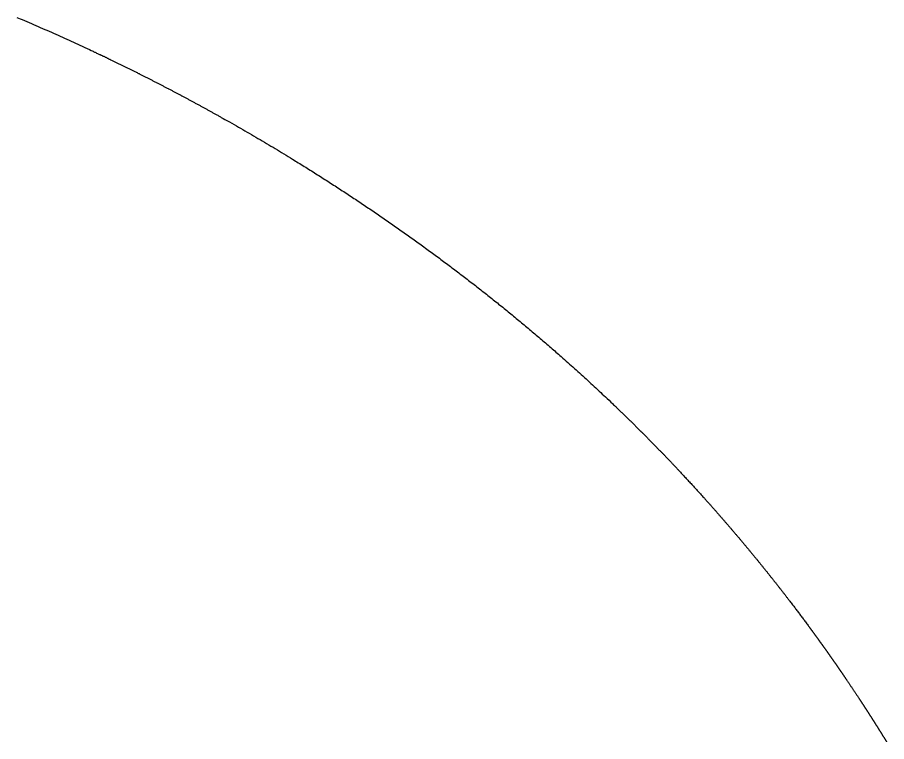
# Model space of a CAD drawing. Header units: millimetres. Extents: x 0 to 2438, y 0 to 1219.
# Drawn here: x 951.62 to 963.75, y 171.71 to 181.81 of the extents above; entities that cross this region are included whole.
import ezdxf

# ---------------------------------------------------------------- set-up
doc = ezdxf.new("R2010")
doc.units = ezdxf.units.MM
doc.layers.add('TEST_CUT_FIRST', color=1, linetype='Continuous')

msp = doc.modelspace()

# ---------------------------------------------------------------- linework, layer by layer
at = {"layer": 'TEST_CUT_FIRST'}
msp.add_lwpolyline([(951.617, 181.811), (951.638, 181.802), (951.663, 181.791), (951.691, 181.779), (951.722, 181.766), (951.755, 181.752), (951.787, 181.738), (951.819, 181.725), (951.85, 181.711), (951.881, 181.698), (951.912, 181.685), (951.943, 181.671), (951.974, 181.658), (952.005, 181.644), (952.036, 181.631), (952.067, 181.617), (952.098, 181.603), (952.129, 181.59), (952.16, 181.576), (952.191, 181.562), (952.221, 181.548), (952.252, 181.534), (952.283, 181.52), (952.314, 181.506), (952.345, 181.492), (952.376, 181.478), (952.407, 181.464), (952.436, 181.451), (952.466, 181.437), (952.497, 181.423), (952.53, 181.408), (952.564, 181.392), (952.598, 181.376), (952.628, 181.362), (952.652, 181.351), (952.669, 181.343), (952.679, 181.338), (952.685, 181.335), (952.691, 181.332), (952.699, 181.328), (952.709, 181.324), (952.72, 181.319), (952.73, 181.314), (952.741, 181.309), (952.75, 181.304), (952.76, 181.3), (952.769, 181.295), (952.779, 181.291), (952.789, 181.286), (952.799, 181.282), (952.808, 181.277), (952.818, 181.272), (952.828, 181.268), (952.838, 181.263), (952.847, 181.258), (952.857, 181.254), (952.867, 181.249), (952.876, 181.244), (952.886, 181.24), (952.896, 181.235), (952.906, 181.23), (952.915, 181.226), (952.925, 181.221), (952.935, 181.216), (952.944, 181.211), (952.954, 181.207), (952.964, 181.202), (952.974, 181.197), (952.983, 181.193), (952.993, 181.188), (953.003, 181.183), (953.012, 181.179), (953.022, 181.174), (953.032, 181.169), (953.041, 181.164), (953.051, 181.16), (953.061, 181.155), (953.071, 181.15), (953.08, 181.145), (953.09, 181.141), (953.1, 181.136), (953.109, 181.131), (953.119, 181.126), (953.129, 181.122), (953.138, 181.117), (953.148, 181.112), (953.158, 181.107), (953.167, 181.103), (953.177, 181.098), (953.187, 181.093), (953.196, 181.088), (953.206, 181.083), (953.216, 181.079), (953.225, 181.074), (953.235, 181.069), (953.245, 181.064), (953.254, 181.059), (953.264, 181.055), (953.274, 181.05), (953.283, 181.045), (953.293, 181.04), (953.302, 181.035), (953.312, 181.03), (953.322, 181.026), (953.331, 181.021), (953.341, 181.016), (953.351, 181.011), (953.36, 181.006), (953.37, 181.001), (953.38, 180.996), (953.389, 180.992), (953.399, 180.987), (953.408, 180.982), (953.418, 180.977), (953.428, 180.972), (953.437, 180.967), (953.447, 180.962), (953.456, 180.957), (953.466, 180.953), (953.476, 180.948), (953.485, 180.943), (953.495, 180.938), (953.505, 180.933), (953.514, 180.928), (953.524, 180.923), (953.533, 180.918), (953.543, 180.913), (953.553, 180.908), (953.562, 180.903), (953.572, 180.898), (953.581, 180.894), (953.591, 180.889), (953.6, 180.884), (953.61, 180.879), (953.62, 180.874), (953.629, 180.869), (953.639, 180.864), (953.648, 180.859), (953.658, 180.854), (953.668, 180.849), (953.677, 180.844), (953.687, 180.839), (953.696, 180.834), (953.706, 180.829), (953.715, 180.824), (953.725, 180.819), (953.734, 180.814), (953.744, 180.809), (953.754, 180.804), (953.763, 180.799), (953.773, 180.794), (953.782, 180.789), (953.792, 180.784), (953.801, 180.779), (953.811, 180.774), (953.82, 180.769), (953.83, 180.764), (953.84, 180.759), (953.849, 180.754), (953.859, 180.749), (953.868, 180.744), (953.878, 180.739), (953.887, 180.734), (953.897, 180.729), (953.906, 180.724), (953.916, 180.718), (953.925, 180.713), (953.935, 180.708), (953.944, 180.703), (953.954, 180.698), (953.963, 180.693), (953.973, 180.688), (953.982, 180.683), (953.992, 180.678), (954.001, 180.673), (954.011, 180.668), (954.02, 180.663), (954.03, 180.657), (954.039, 180.652), (954.049, 180.647), (954.058, 180.642), (954.068, 180.637), (954.077, 180.632), (954.087, 180.627), (954.096, 180.622), (954.106, 180.616), (954.115, 180.611), (954.125, 180.606), (954.134, 180.601), (954.144, 180.596), (954.153, 180.591), (954.163, 180.586), (954.172, 180.58), (954.182, 180.575), (954.191, 180.57), (954.201, 180.565), (954.21, 180.56), (954.219, 180.555), (954.229, 180.549), (954.238, 180.544), (954.248, 180.539), (954.257, 180.534), (954.267, 180.529), (954.276, 180.523), (954.286, 180.518), (954.295, 180.513), (954.305, 180.508), (954.314, 180.503), (954.323, 180.497), (954.333, 180.492), (954.342, 180.487), (954.352, 180.482), (954.361, 180.476), (954.371, 180.471), (954.38, 180.466), (954.389, 180.461), (954.398, 180.456), (954.408, 180.451), (954.418, 180.445), (954.428, 180.439), (954.438, 180.434), (954.448, 180.428), (954.455, 180.424), (954.461, 180.421), (954.468, 180.417), (954.477, 180.412), (954.493, 180.403), (954.517, 180.389), (954.547, 180.372), (954.581, 180.353), (954.615, 180.334), (954.647, 180.316), (954.678, 180.298), (954.707, 180.281), (954.737, 180.265), (954.767, 180.247), (954.797, 180.23), (954.827, 180.212), (954.858, 180.194), (954.888, 180.177), (954.919, 180.159), (954.949, 180.141), (954.979, 180.124), (955.009, 180.106), (955.039, 180.088), (955.07, 180.07), (955.1, 180.053), (955.13, 180.035), (955.16, 180.017), (955.19, 179.999), (955.22, 179.981), (955.25, 179.963), (955.279, 179.945), (955.309, 179.927), (955.34, 179.908), (955.371, 179.889), (955.403, 179.87), (955.433, 179.852), (955.46, 179.835), (955.483, 179.821), (955.504, 179.808), (955.523, 179.796), (955.542, 179.784), (955.562, 179.772), (955.583, 179.759), (955.604, 179.746), (955.625, 179.733), (955.645, 179.72), (955.666, 179.708), (955.686, 179.695), (955.707, 179.682), (955.727, 179.669), (955.748, 179.656), (955.768, 179.643), (955.789, 179.63), (955.81, 179.617), (955.83, 179.604), (955.85, 179.591), (955.871, 179.578), (955.891, 179.565), (955.912, 179.552), (955.932, 179.539), (955.953, 179.526), (955.973, 179.513), (955.993, 179.5), (956.014, 179.487), (956.034, 179.473), (956.055, 179.46), (956.075, 179.447), (956.095, 179.434), (956.116, 179.421), (956.136, 179.407), (956.156, 179.394), (956.177, 179.381), (956.197, 179.368), (956.217, 179.354), (956.237, 179.341), (956.258, 179.327), (956.278, 179.314), (956.298, 179.301), (956.318, 179.287), (956.339, 179.274), (956.359, 179.26), (956.379, 179.247), (956.399, 179.234), (956.419, 179.22), (956.439, 179.207), (956.46, 179.193), (956.48, 179.179), (956.5, 179.166), (956.52, 179.152), (956.54, 179.139), (956.56, 179.125), (956.58, 179.111), (956.6, 179.098), (956.62, 179.084), (956.64, 179.07), (956.66, 179.057), (956.68, 179.043), (956.7, 179.029), (956.72, 179.016), (956.74, 179.002), (956.76, 178.988), (956.78, 178.974), (956.8, 178.96), (956.82, 178.947), (956.84, 178.933), (956.86, 178.919), (956.88, 178.905), (956.9, 178.891), (956.92, 178.877), (956.94, 178.863), (956.959, 178.849), (956.979, 178.835), (956.999, 178.821), (957.019, 178.807), (957.039, 178.793), (957.059, 178.779), (957.078, 178.765), (957.098, 178.751), (957.118, 178.737), (957.138, 178.723), (957.157, 178.709), (957.177, 178.694), (957.197, 178.68), (957.216, 178.666), (957.236, 178.652), (957.256, 178.638), (957.275, 178.623), (957.295, 178.609), (957.315, 178.595), (957.334, 178.581), (957.354, 178.566), (957.374, 178.552), (957.393, 178.538), (957.413, 178.523), (957.432, 178.509), (957.452, 178.495), (957.471, 178.48), (957.491, 178.466), (957.51, 178.451), (957.53, 178.437), (957.549, 178.422), (957.569, 178.408), (957.588, 178.393), (957.608, 178.379), (957.627, 178.364), (957.646, 178.35), (957.666, 178.335), (957.685, 178.32), (957.705, 178.306), (957.724, 178.291), (957.743, 178.277), (957.763, 178.262), (957.782, 178.247), (957.801, 178.232), (957.821, 178.218), (957.84, 178.203), (957.859, 178.188), (957.878, 178.173), (957.898, 178.159), (957.917, 178.144), (957.936, 178.129), (957.955, 178.114), (957.975, 178.099), (957.994, 178.084), (958.013, 178.07), (958.032, 178.055), (958.051, 178.04), (958.07, 178.025), (958.089, 178.01), (958.108, 177.995), (958.128, 177.98), (958.147, 177.965), (958.166, 177.95), (958.185, 177.935), (958.204, 177.92), (958.223, 177.904), (958.242, 177.889), (958.261, 177.874), (958.28, 177.859), (958.299, 177.844), (958.318, 177.829), (958.336, 177.814), (958.355, 177.798), (958.374, 177.783), (958.393, 177.768), (958.412, 177.753), (958.431, 177.737), (958.45, 177.722), (958.469, 177.707), (958.487, 177.691), (958.506, 177.676), (958.525, 177.661), (958.544, 177.645), (958.562, 177.63), (958.581, 177.614), (958.6, 177.599), (958.619, 177.584), (958.637, 177.568), (958.656, 177.553), (958.675, 177.537), (958.693, 177.522), (958.712, 177.506), (958.731, 177.49), (958.749, 177.475), (958.768, 177.459), (958.786, 177.444), (958.805, 177.428), (958.823, 177.412), (958.842, 177.397), (958.86, 177.381), (958.879, 177.365), (958.897, 177.35), (958.916, 177.334), (958.934, 177.318), (958.953, 177.302), (958.971, 177.287), (958.99, 177.271), (959.008, 177.255), (959.026, 177.239), (959.045, 177.223), (959.063, 177.207), (959.082, 177.191), (959.1, 177.175), (959.118, 177.159), (959.136, 177.144), (959.154, 177.129), (959.171, 177.113), (959.189, 177.097), (959.209, 177.08), (959.231, 177.061), (959.254, 177.04), (959.278, 177.019), (959.302, 176.998), (959.326, 176.977), (959.349, 176.956), (959.372, 176.936), (959.395, 176.915), (959.417, 176.894), (959.44, 176.874), (959.464, 176.853), (959.487, 176.832), (959.51, 176.811), (959.532, 176.79), (959.555, 176.769), (959.578, 176.748), (959.601, 176.727), (959.624, 176.707), (959.646, 176.686), (959.669, 176.664), (959.692, 176.643), (959.715, 176.622), (959.738, 176.601), (959.76, 176.58), (959.782, 176.559), (959.804, 176.539), (959.826, 176.518), (959.85, 176.495), (959.876, 176.471), (959.901, 176.447), (959.923, 176.426), (959.94, 176.409), (959.95, 176.4), (959.956, 176.395), (959.958, 176.393), (959.96, 176.391), (959.963, 176.388), (959.968, 176.383), (959.974, 176.378), (959.979, 176.372), (959.984, 176.367), (959.989, 176.362), (959.994, 176.358), (959.999, 176.353), (960.003, 176.349), (960.008, 176.344), (960.013, 176.339), (960.018, 176.335), (960.023, 176.33), (960.028, 176.325), (960.033, 176.321), (960.038, 176.316), (960.042, 176.311), (960.047, 176.307), (960.052, 176.302), (960.057, 176.297), (960.062, 176.293), (960.067, 176.288), (960.071, 176.283), (960.076, 176.278), (960.081, 176.274), (960.086, 176.269), (960.091, 176.264), (960.096, 176.26), (960.1, 176.255), (960.105, 176.25), (960.11, 176.245), (960.115, 176.241), (960.12, 176.236), (960.125, 176.231), (960.129, 176.227), (960.134, 176.222), (960.139, 176.217), (960.144, 176.212), (960.149, 176.208), (960.154, 176.203), (960.158, 176.198), (960.163, 176.194), (960.168, 176.189), (960.173, 176.184), (960.178, 176.179), (960.182, 176.175), (960.187, 176.17), (960.192, 176.165), (960.197, 176.16), (960.202, 176.156), (960.206, 176.151), (960.211, 176.146), (960.216, 176.142), (960.221, 176.137), (960.226, 176.132), (960.23, 176.127), (960.235, 176.123), (960.24, 176.118), (960.245, 176.113), (960.25, 176.108), (960.254, 176.104), (960.259, 176.099), (960.264, 176.094), (960.269, 176.089), (960.274, 176.085), (960.278, 176.08), (960.283, 176.075), (960.288, 176.07), (960.293, 176.066), (960.298, 176.061), (960.302, 176.056), (960.307, 176.051), (960.312, 176.046), (960.317, 176.042), (960.321, 176.037), (960.326, 176.032), (960.331, 176.027), (960.336, 176.023), (960.34, 176.018), (960.345, 176.013), (960.35, 176.008), (960.355, 176.004), (960.36, 175.999), (960.364, 175.994), (960.369, 175.989), (960.374, 175.984), (960.379, 175.98), (960.383, 175.975), (960.388, 175.97), (960.393, 175.965), (960.398, 175.96), (960.402, 175.956), (960.407, 175.951), (960.412, 175.946), (960.417, 175.941), (960.421, 175.936), (960.426, 175.932), (960.431, 175.927), (960.436, 175.922), (960.44, 175.917), (960.445, 175.912), (960.45, 175.908), (960.455, 175.903), (960.459, 175.898), (960.464, 175.893), (960.469, 175.888), (960.473, 175.884), (960.478, 175.879), (960.483, 175.874), (960.488, 175.869), (960.492, 175.864), (960.497, 175.86), (960.502, 175.855), (960.507, 175.85), (960.511, 175.845), (960.516, 175.84), (960.521, 175.835), (960.525, 175.831), (960.53, 175.826), (960.535, 175.821), (960.54, 175.816), (960.544, 175.811), (960.549, 175.806), (960.554, 175.802), (960.558, 175.797), (960.563, 175.792), (960.568, 175.787), (960.572, 175.782), (960.577, 175.777), (960.582, 175.773), (960.587, 175.768), (960.591, 175.763), (960.596, 175.758), (960.601, 175.753), (960.605, 175.748), (960.61, 175.743), (960.615, 175.739), (960.619, 175.734), (960.624, 175.729), (960.629, 175.724), (960.633, 175.719), (960.638, 175.714), (960.643, 175.71), (960.647, 175.705), (960.652, 175.7), (960.657, 175.695), (960.662, 175.69), (960.666, 175.685), (960.671, 175.68), (960.676, 175.675), (960.68, 175.671), (960.685, 175.666), (960.69, 175.661), (960.694, 175.656), (960.699, 175.651), (960.704, 175.646), (960.708, 175.641), (960.713, 175.636), (960.718, 175.632), (960.722, 175.627), (960.727, 175.622), (960.732, 175.617), (960.736, 175.612), (960.741, 175.607), (960.745, 175.602), (960.75, 175.597), (960.755, 175.592), (960.759, 175.588), (960.764, 175.583), (960.769, 175.578), (960.773, 175.573), (960.778, 175.568), (960.783, 175.563), (960.787, 175.558), (960.792, 175.553), (960.797, 175.548), (960.801, 175.544), (960.806, 175.539), (960.81, 175.534), (960.815, 175.529), (960.82, 175.524), (960.825, 175.518), (960.829, 175.513), (960.834, 175.509), (960.837, 175.505), (960.841, 175.502), (960.845, 175.497), (960.852, 175.489), (960.861, 175.48), (960.872, 175.468), (960.884, 175.455), (960.897, 175.442), (960.908, 175.429), (960.92, 175.417), (960.93, 175.406), (960.941, 175.394), (960.952, 175.382), (960.963, 175.37), (960.974, 175.358), (960.986, 175.346), (960.997, 175.334), (961.008, 175.322), (961.019, 175.31), (961.03, 175.298), (961.041, 175.286), (961.052, 175.274), (961.063, 175.262), (961.074, 175.25), (961.085, 175.238), (961.096, 175.226), (961.107, 175.214), (961.118, 175.202), (961.129, 175.19), (961.14, 175.178), (961.151, 175.166), (961.162, 175.153), (961.174, 175.14), (961.185, 175.127), (961.196, 175.115), (961.206, 175.105), (961.213, 175.096), (961.22, 175.089), (961.226, 175.082), (961.231, 175.076), (961.237, 175.069), (961.244, 175.062), (961.25, 175.055), (961.257, 175.048), (961.263, 175.04), (961.27, 175.033), (961.276, 175.026), (961.282, 175.019), (961.289, 175.012), (961.295, 175.005), (961.301, 174.998), (961.308, 174.99), (961.314, 174.983), (961.321, 174.976), (961.327, 174.969), (961.333, 174.962), (961.34, 174.954), (961.346, 174.947), (961.352, 174.94), (961.359, 174.933), (961.365, 174.926), (961.371, 174.919), (961.378, 174.911), (961.384, 174.904), (961.39, 174.897), (961.397, 174.89), (961.403, 174.883), (961.409, 174.875), (961.416, 174.868), (961.422, 174.861), (961.428, 174.854), (961.434, 174.846), (961.441, 174.839), (961.447, 174.832), (961.453, 174.825), (961.46, 174.818), (961.466, 174.81), (961.472, 174.803), (961.479, 174.796), (961.485, 174.789), (961.491, 174.781), (961.497, 174.774), (961.504, 174.767), (961.51, 174.76), (961.516, 174.752), (961.522, 174.745), (961.529, 174.738), (961.535, 174.731), (961.541, 174.723), (961.548, 174.716), (961.554, 174.709), (961.56, 174.702), (961.566, 174.694), (961.573, 174.687), (961.579, 174.68), (961.585, 174.672), (961.591, 174.665), (961.597, 174.658), (961.604, 174.651), (961.61, 174.643), (961.616, 174.636), (961.622, 174.629), (961.629, 174.621), (961.635, 174.614), (961.641, 174.607), (961.647, 174.6), (961.653, 174.592), (961.66, 174.585), (961.666, 174.578), (961.672, 174.57), (961.678, 174.563), (961.684, 174.556), (961.691, 174.548), (961.697, 174.541), (961.703, 174.534), (961.709, 174.526), (961.715, 174.519), (961.721, 174.512), (961.728, 174.504), (961.734, 174.497), (961.74, 174.49), (961.746, 174.482), (961.752, 174.475), (961.758, 174.468), (961.765, 174.46), (961.771, 174.453), (961.777, 174.446), (961.783, 174.438), (961.789, 174.431), (961.795, 174.424), (961.801, 174.416), (961.808, 174.409), (961.814, 174.401), (961.82, 174.394), (961.826, 174.387), (961.832, 174.379), (961.838, 174.372), (961.844, 174.365), (961.85, 174.357), (961.857, 174.35), (961.863, 174.342), (961.869, 174.335), (961.875, 174.328), (961.881, 174.32), (961.887, 174.313), (961.893, 174.305), (961.899, 174.298), (961.905, 174.291), (961.911, 174.283), (961.917, 174.276), (961.924, 174.268), (961.93, 174.261), (961.936, 174.254), (961.942, 174.246), (961.948, 174.239), (961.954, 174.231), (961.96, 174.224), (961.966, 174.216), (961.972, 174.209), (961.978, 174.202), (961.984, 174.194), (961.99, 174.187), (961.996, 174.179), (962.002, 174.172), (962.008, 174.164), (962.014, 174.157), (962.02, 174.149), (962.026, 174.142), (962.032, 174.134), (962.038, 174.127), (962.044, 174.12), (962.05, 174.112), (962.056, 174.105), (962.063, 174.097), (962.069, 174.09), (962.075, 174.082), (962.081, 174.075), (962.087, 174.067), (962.092, 174.06), (962.098, 174.052), (962.104, 174.045), (962.11, 174.037), (962.116, 174.03), (962.122, 174.022), (962.128, 174.015), (962.134, 174.007), (962.14, 174), (962.146, 173.992), (962.152, 173.985), (962.158, 173.977), (962.164, 173.97), (962.17, 173.962), (962.176, 173.955), (962.182, 173.947), (962.188, 173.94), (962.194, 173.932), (962.2, 173.925), (962.206, 173.917), (962.212, 173.91), (962.218, 173.902), (962.224, 173.895), (962.229, 173.887), (962.235, 173.879), (962.241, 173.872), (962.247, 173.864), (962.253, 173.857), (962.259, 173.849), (962.265, 173.842), (962.271, 173.834), (962.277, 173.827), (962.283, 173.819), (962.289, 173.812), (962.294, 173.804), (962.3, 173.796), (962.306, 173.789), (962.312, 173.781), (962.318, 173.774), (962.324, 173.766), (962.33, 173.759), (962.336, 173.751), (962.342, 173.743), (962.348, 173.735), (962.353, 173.728), (962.359, 173.721), (962.364, 173.714), (962.37, 173.707), (962.376, 173.699), (962.382, 173.69), (962.39, 173.68), (962.399, 173.669), (962.408, 173.657), (962.417, 173.645), (962.426, 173.633), (962.435, 173.621), (962.444, 173.61), (962.452, 173.599), (962.461, 173.587), (962.47, 173.576), (962.478, 173.564), (962.487, 173.553), (962.496, 173.541), (962.504, 173.53), (962.513, 173.518), (962.522, 173.507), (962.53, 173.495), (962.539, 173.484), (962.548, 173.472), (962.556, 173.461), (962.565, 173.449), (962.574, 173.438), (962.582, 173.426), (962.591, 173.415), (962.599, 173.404), (962.608, 173.392), (962.616, 173.381), (962.625, 173.369), (962.635, 173.356), (962.644, 173.343), (962.653, 173.332), (962.659, 173.322), (962.664, 173.316), (962.667, 173.312), (962.669, 173.309), (962.671, 173.307), (962.673, 173.304), (962.676, 173.3), (962.679, 173.296), (962.682, 173.291), (962.685, 173.287), (962.688, 173.283), (962.691, 173.28), (962.694, 173.276), (962.696, 173.272), (962.699, 173.268), (962.702, 173.264), (962.705, 173.26), (962.708, 173.256), (962.711, 173.253), (962.713, 173.249), (962.716, 173.245), (962.719, 173.241), (962.722, 173.237), (962.725, 173.233), (962.728, 173.229), (962.731, 173.225), (962.733, 173.221), (962.736, 173.218), (962.739, 173.214), (962.742, 173.21), (962.745, 173.206), (962.748, 173.202), (962.75, 173.198), (962.753, 173.194), (962.756, 173.19), (962.759, 173.186), (962.762, 173.183), (962.764, 173.179), (962.767, 173.175), (962.77, 173.171), (962.773, 173.167), (962.776, 173.163), (962.779, 173.159), (962.781, 173.155), (962.784, 173.151), (962.787, 173.148), (962.79, 173.144), (962.793, 173.14), (962.795, 173.136), (962.798, 173.132), (962.801, 173.128), (962.804, 173.124), (962.807, 173.12), (962.81, 173.116), (962.812, 173.112), (962.815, 173.109), (962.818, 173.105), (962.821, 173.101), (962.824, 173.097), (962.826, 173.093), (962.829, 173.089), (962.832, 173.085), (962.835, 173.081), (962.838, 173.077), (962.84, 173.073), (962.843, 173.07), (962.846, 173.066), (962.849, 173.062), (962.852, 173.058), (962.854, 173.054), (962.857, 173.05), (962.86, 173.046), (962.863, 173.042), (962.866, 173.038), (962.868, 173.034), (962.871, 173.03), (962.874, 173.026), (962.877, 173.023), (962.88, 173.019), (962.882, 173.015), (962.885, 173.011), (962.888, 173.007), (962.891, 173.003), (962.894, 172.999), (962.896, 172.995), (962.899, 172.991), (962.902, 172.987), (962.905, 172.983), (962.907, 172.979), (962.91, 172.976), (962.913, 172.972), (962.916, 172.968), (962.919, 172.964), (962.921, 172.96), (962.924, 172.956), (962.927, 172.952), (962.93, 172.948), (962.932, 172.944), (962.935, 172.94), (962.938, 172.936), (962.941, 172.932), (962.944, 172.928), (962.946, 172.925), (962.949, 172.921), (962.952, 172.917), (962.955, 172.913), (962.957, 172.909), (962.96, 172.905), (962.963, 172.901), (962.966, 172.897), (962.969, 172.893), (962.971, 172.889), (962.974, 172.885), (962.977, 172.881), (962.98, 172.877), (962.982, 172.873), (962.985, 172.869), (962.988, 172.865), (962.991, 172.862), (962.993, 172.858), (962.996, 172.854), (962.999, 172.85), (963.002, 172.846), (963.004, 172.842), (963.007, 172.838), (963.01, 172.834), (963.013, 172.83), (963.015, 172.826), (963.018, 172.822), (963.021, 172.818), (963.024, 172.814), (963.026, 172.81), (963.029, 172.806), (963.032, 172.802), (963.035, 172.798), (963.037, 172.795), (963.04, 172.791), (963.043, 172.787), (963.046, 172.783), (963.048, 172.779), (963.051, 172.775), (963.054, 172.771), (963.057, 172.767), (963.059, 172.763), (963.062, 172.759), (963.065, 172.755), (963.068, 172.751), (963.07, 172.747), (963.073, 172.743), (963.076, 172.739), (963.078, 172.735), (963.081, 172.731), (963.084, 172.727), (963.087, 172.723), (963.089, 172.719), (963.092, 172.715), (963.095, 172.711), (963.098, 172.707), (963.1, 172.704), (963.103, 172.7), (963.106, 172.696), (963.108, 172.692), (963.111, 172.688), (963.114, 172.684), (963.117, 172.68), (963.119, 172.676), (963.122, 172.672), (963.125, 172.668), (963.128, 172.664), (963.13, 172.66), (963.133, 172.656), (963.136, 172.652), (963.138, 172.648), (963.141, 172.644), (963.144, 172.64), (963.146, 172.636), (963.149, 172.632), (963.152, 172.628), (963.155, 172.624), (963.157, 172.62), (963.16, 172.616), (963.163, 172.612), (963.165, 172.608), (963.168, 172.604), (963.171, 172.6), (963.174, 172.596), (963.176, 172.592), (963.179, 172.588), (963.182, 172.584), (963.184, 172.581), (963.186, 172.578), (963.189, 172.574), (963.192, 172.568), (963.197, 172.562), (963.202, 172.554), (963.208, 172.546), (963.214, 172.537), (963.219, 172.529), (963.224, 172.521), (963.229, 172.514), (963.235, 172.506), (963.24, 172.498), (963.245, 172.491), (963.25, 172.483), (963.256, 172.475), (963.261, 172.467), (963.266, 172.459), (963.271, 172.451), (963.276, 172.444), (963.282, 172.436), (963.287, 172.428), (963.292, 172.42), (963.297, 172.412), (963.303, 172.404), (963.308, 172.397), (963.313, 172.389), (963.318, 172.381), (963.323, 172.373), (963.328, 172.366), (963.334, 172.358), (963.339, 172.35), (963.345, 172.341), (963.35, 172.333), (963.355, 172.325), (963.36, 172.318), (963.363, 172.313), (963.366, 172.309), (963.368, 172.306), (963.37, 172.303), (963.372, 172.299), (963.375, 172.295), (963.377, 172.291), (963.38, 172.287), (963.382, 172.284), (963.385, 172.28), (963.387, 172.276), (963.39, 172.272), (963.392, 172.268), (963.395, 172.264), (963.398, 172.261), (963.4, 172.257), (963.403, 172.253), (963.405, 172.249), (963.408, 172.245), (963.41, 172.241), (963.413, 172.237), (963.415, 172.234), (963.418, 172.23), (963.42, 172.226), (963.423, 172.222), (963.425, 172.218), (963.428, 172.214), (963.43, 172.21), (963.433, 172.207), (963.435, 172.203), (963.438, 172.199), (963.44, 172.195), (963.443, 172.191), (963.445, 172.187), (963.448, 172.183), (963.45, 172.18), (963.453, 172.176), (963.455, 172.172), (963.458, 172.168), (963.46, 172.164), (963.463, 172.16), (963.465, 172.156), (963.468, 172.153), (963.47, 172.149), (963.473, 172.145), (963.475, 172.141), (963.478, 172.137), (963.48, 172.133), (963.483, 172.129), (963.485, 172.126), (963.488, 172.122), (963.49, 172.118), (963.493, 172.114), (963.495, 172.11), (963.498, 172.106), (963.5, 172.102), (963.503, 172.098), (963.505, 172.095), (963.508, 172.091), (963.51, 172.087), (963.512, 172.083), (963.515, 172.079), (963.517, 172.075), (963.52, 172.071), (963.522, 172.067), (963.525, 172.064), (963.527, 172.06), (963.53, 172.056), (963.532, 172.052), (963.535, 172.048), (963.537, 172.044), (963.54, 172.04), (963.542, 172.036), (963.545, 172.033), (963.547, 172.029), (963.55, 172.025), (963.552, 172.021), (963.555, 172.017), (963.557, 172.013), (963.56, 172.009), (963.562, 172.005), (963.564, 172.002), (963.567, 171.998), (963.569, 171.994), (963.572, 171.99), (963.574, 171.986), (963.577, 171.982), (963.579, 171.978), (963.582, 171.974), (963.584, 171.97), (963.587, 171.967), (963.589, 171.963), (963.592, 171.959), (963.594, 171.955), (963.596, 171.951), (963.599, 171.947), (963.601, 171.943), (963.604, 171.939), (963.606, 171.935), (963.609, 171.932), (963.611, 171.928), (963.614, 171.924), (963.616, 171.92), (963.618, 171.916), (963.621, 171.912), (963.623, 171.908), (963.626, 171.904), (963.628, 171.9), (963.631, 171.897), (963.633, 171.893), (963.636, 171.889), (963.638, 171.885), (963.64, 171.881), (963.643, 171.877), (963.645, 171.873), (963.648, 171.869), (963.65, 171.865), (963.653, 171.861), (963.655, 171.858), (963.658, 171.854), (963.66, 171.85), (963.662, 171.846), (963.665, 171.842), (963.667, 171.838), (963.67, 171.834), (963.672, 171.83), (963.675, 171.826), (963.677, 171.822), (963.679, 171.819), (963.682, 171.815), (963.684, 171.811), (963.687, 171.807), (963.689, 171.803), (963.692, 171.799), (963.694, 171.795), (963.696, 171.791), (963.699, 171.787), (963.701, 171.783), (963.704, 171.779), (963.706, 171.776), (963.709, 171.772), (963.711, 171.768), (963.713, 171.764), (963.716, 171.76), (963.718, 171.756), (963.721, 171.752), (963.723, 171.748), (963.725, 171.744), (963.728, 171.74), (963.73, 171.736), (963.733, 171.733), (963.735, 171.729), (963.737, 171.725), (963.74, 171.721), (963.742, 171.717), (963.745, 171.713), (963.747, 171.709)], dxfattribs=at)

doc.saveas('drawing.dxf')
